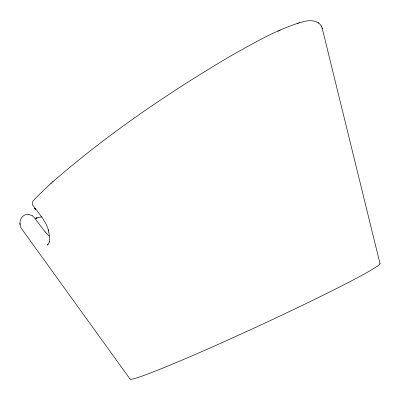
<?xml version="1.0" encoding="UTF-8"?>
<svg xmlns="http://www.w3.org/2000/svg" width="400" height="400" viewBox="0 0 400 400"><rect width="100%" height="100%" fill="white"/><g stroke="black" fill="none" stroke-linecap="round" stroke-linejoin="round"><path stroke-width="0.6" d="M130.02 379.005L21.815 229.04C17.375 223.435 21.1 213.435 28.91 214.415M49.36 241.35L49.145 242.185L49.65 237.975L48.85 232.205M49.165 242.11C49.455 243.395 45.555 246.225 48.28 244.37M51.29 183.16C45.02 188.84 38.85 194.66 33.14 200.91C32.235 202.04 32.11 203.615 32.555 204.955C38.655 213.45 46.92 221.67 48.87 232.28M52.555 182.02C108.22 133.545 169.61 91.88 233.185 54.525C255.645 42.155 278.105 28.79 302.945 21.77C309.655 19.71 319.885 20.01 322.19 28.165L380 263.59M50.815 183.59L53.025 181.595M47.095 244.985L47.55 244.71M277.76 31.175L278.465 30.86M279.595 30.35L280.31 30.025M297.58 23.27L298.115 23.11M298.86 22.88L299.4 22.72M41.895 216.745L35.105 218.31M36.215 218.165L37.125 218.005L36.085 218.18M28.815 214.4L32.37 215.77M318.93 23.235L318.025 22.59M32.325 215.74L33.945 217.195L45.17 231.92M49.055 236.095L45.14 231.89M321.71 26.8L321.21 25.845M48.54 231L48.15 229.69M322.095 27.82L322.355 28.8M20 223.1L20.105 224.69M379.835 263.41A137.67 5.765 -24.8 0 1 256.525 326.95A137.67 5.765 -24.8 0 1 130.065 378.725M35.82 209.425L34.665 208.255L35.82 209.425"/></g></svg>
